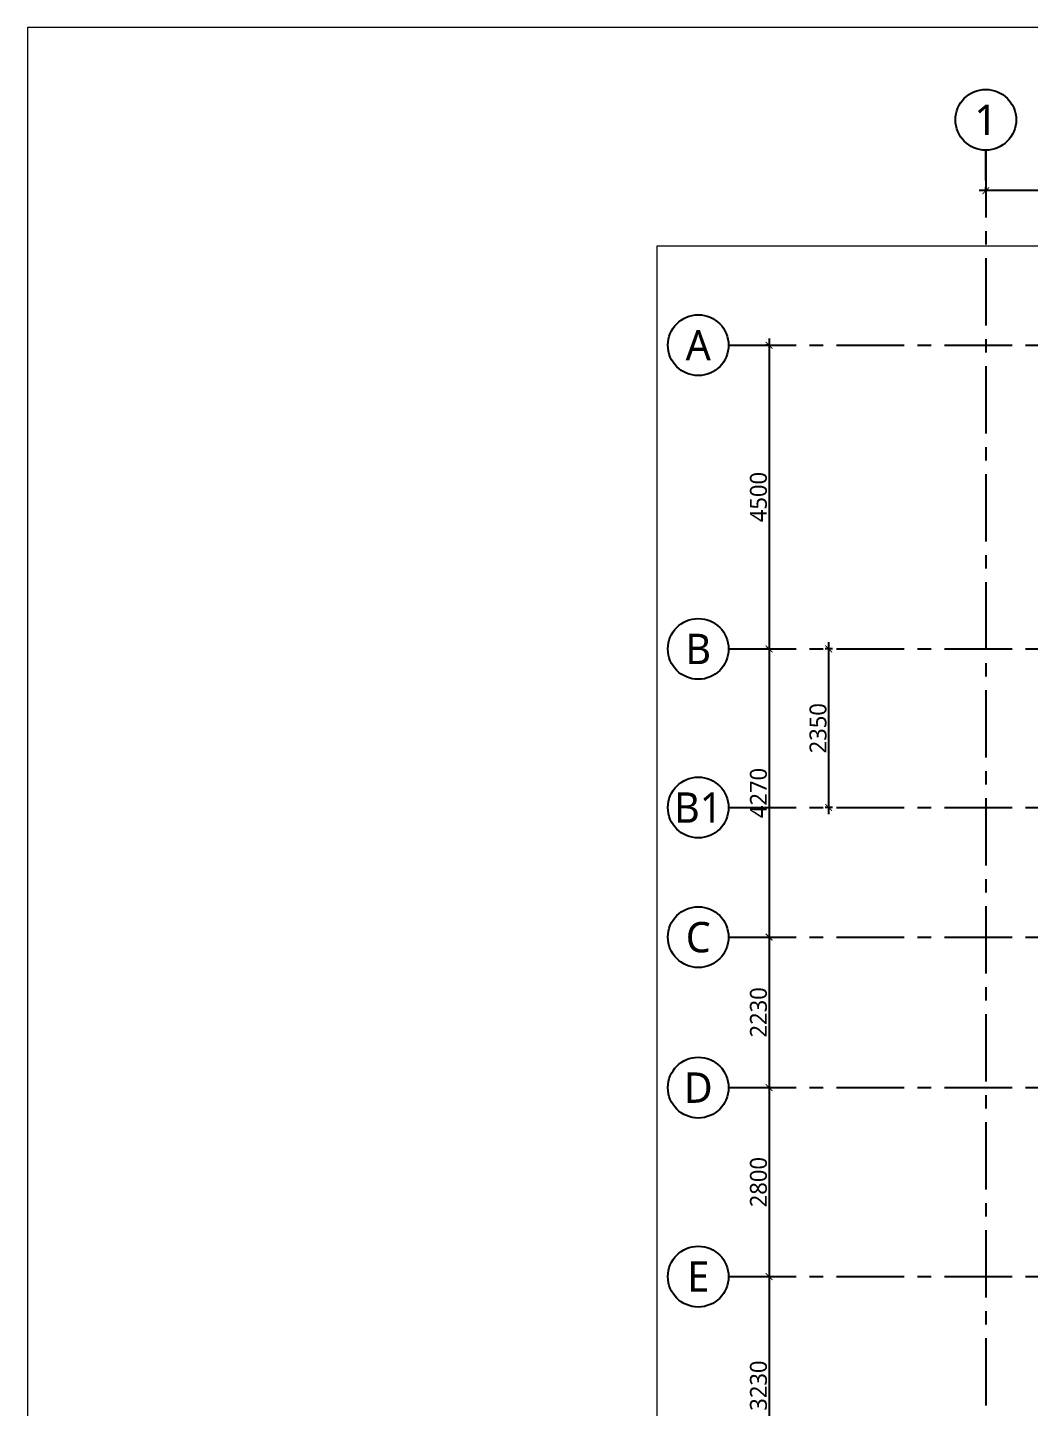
# Model space of a CAD drawing. Header units: millimetres. Extents: x 235412 to 469227, y 103223 to 235913.
# Drawn here: x 235412 to 250238, y 215484 to 235913 of the extents above; entities that cross this region are included whole.
import ezdxf
from ezdxf.enums import TextEntityAlignment as Align

# ---------------------------------------------------------------- set-up
doc = ezdxf.new("R2010")
doc.units = ezdxf.units.MM
doc.header["$MEASUREMENT"] = 0
doc.header["$PDMODE"] = 67
doc.linetypes.add('CENTER', pattern=[2, 1.25, -0.25, 0.25, -0.25])
for name, color, linetype in [('A-Anno-Dims', 7, 'Continuous'), ('A-Anno-Grid Lines', 162, 'Continuous'), ('Anno_Frames', 7, 'Continuous'), ('Anno_Labels', 7, 'Continuous')]:
    doc.layers.add(name, color=color, linetype=linetype)
for name, color, linetype, lineweight in [('Ann_TitleBlock 2', 5, 'Continuous', 25), ('Anno_Tittleblock', 5, 'Continuous', 13), ('dim', 251, 'Continuous', 5)]:
    doc.layers.add(name, color=color, linetype=linetype, lineweight=lineweight)
doc.styles.get("Standard").update_dxf_attribs({"font": 'trebuc.ttf'})
doc.styles.add('TITLE', font='swissel.ttf', dxfattribs={"height": 4.3})
doc.dimstyles.new('IIITD_WD_L @ 100', dxfattribs={"dimscale": 100, "dimtxt": 2.5, "dimasz": 1, "dimexe": 0.5, "dimexo": 0.25, "dimgap": 0.3, "dimtad": 1, "dimdec": 0, "dimrnd": 1, "dimzin": 0, "dimdsep": 46, "dimtxsty": 'Standard', "dimblk": 'ARCHTICK', "dimcen": 0.2, "dimdle": 1, "dimclrd": 8, "dimclre": 9, "dimadec": 0, "dimazin": 0, "dimtfac": 1, "dimtdec": 0, "dimtofl": 0, "dimtmove": 0, "dimatfit": 0, "dimfxl": 2, "dimfxlon": 1, "dimtolj": 1, "dimtzin": 0, "dimlwd": -1, "dimlwe": -1, "dimarcsym": 0})

# ---------------------------------------------------------------- blocks, each defined once
blk = doc.blocks.new('IIITD WD A1- L Format Library')
at = {"layer": 'Anno_Tittleblock', "color": 5}
blk.add_lwpolyline([(0, -7.57), (775, -7.57), (775, 573.91), (0, 573.91)], close=True, dxfattribs=at)
at = {"style": 'TITLE'}
for tag, p, height in [('PROJECT NAME 1', (779.17, 137.4), 2.98), ('PROJECT NAME 2', (779.17, 132.23), 2.98), ('PROJECT_NAME_3', (779.17, 127.37), 2.98), ('1:100@A1', (818.06, 91.92), 2.25), ('A-2.03', (844.81, 84.28), 4), ('03.04.11', (821.96, 84.64), 2.25), ('A', (858.85, 75.94), 3.66), ('AC', (827.5, 76.14), 2.25)]:
    blk.add_attdef(tag, p, '', height=height, dxfattribs=at)
for p in [(780.3, 113.01), (780.3, 106.37)]:
    blk.add_attdef('FIRST FLOOR PLAN', text='', height=3.39, dxfattribs=at).set_placement(p, align=Align.TOP_LEFT)
blk = doc.blocks.new('Grid Head')
blk.add_circle((0, 0), 3)
at = {"layer": 'Anno_Labels'}
blk.add_attdef('GRID_NAME', text='', height=3, dxfattribs=at).set_placement((0, 0), align=Align.MIDDLE_CENTER)
blk = doc.blocks.new('_ArchTick')
at = {"color": 0, "linetype": 'ByBlock', "const_width": 0.15}
blk.add_lwpolyline([(-0.5, -0.5), (0.5, 0.5)], dxfattribs=at)
blk = doc.blocks.new('*D34')
at = {"layer": 'A-Anno-Dims', "color": 8, "transparency": 16777216}
blk.add_line((-10040, 100), (-10040, -4600), dxfattribs=at)
at = {"layer": 'A-Anno-Dims', "color": 9, "transparency": 16777216}
for p, q in [((-10040, 0), (-10090, 0)), ((-10040, -4500), (-10090, -4500))]:
    blk.add_line(p, q, dxfattribs=at)
at = {"layer": 'Defpoints', "color": 0, "transparency": 16777216}
for p in [(-10040, 0), (-10040, -4500), (-10040, -4500)]:
    blk.add_point(p, dxfattribs=at)
at = {"layer": 'A-Anno-Dims', "color": 8, "transparency": 16777216, "xscale": 100, "yscale": 100, "zscale": 100}
for p, rotation in [((-10040, 0), 90), ((-10040, -4500), 270)]:
    blk.add_blockref('_ArchTick', p, dxfattribs=dict(at, rotation=rotation))
at = {"layer": 'A-Anno-Dims', "color": 0, "transparency": 16777216, "insert": (-10197, -2250), "char_height": 250, "attachment_point": 5, "rotation": 90}
blk.add_mtext('\\A1;4500', dxfattribs=at)
blk = doc.blocks.new('*D35')
at = {"layer": 'A-Anno-Dims', "color": 8, "transparency": 16777216}
blk.add_line((-10040, -4400), (-10040, -8870), dxfattribs=at)
at = {"layer": 'A-Anno-Dims', "color": 9, "transparency": 16777216}
for p, q in [((-10040, -4500), (-10090, -4500)), ((-10240, -8770), (-9990, -8770))]:
    blk.add_line(p, q, dxfattribs=at)
at = {"layer": 'Defpoints', "color": 0, "transparency": 16777216}
for p in [(-10040, -4500), (-10640, -8770), (-10040, -8770)]:
    blk.add_point(p, dxfattribs=at)
at = {"layer": 'A-Anno-Dims', "color": 8, "transparency": 16777216, "xscale": 100, "yscale": 100, "zscale": 100}
for p, rotation in [((-10040, -4500), 90), ((-10040, -8770), 270)]:
    blk.add_blockref('_ArchTick', p, dxfattribs=dict(at, rotation=rotation))
at = {"layer": 'A-Anno-Dims', "color": 0, "transparency": 16777216, "insert": (-10197, -6635), "char_height": 250, "attachment_point": 5, "rotation": 90}
blk.add_mtext('\\A1;4270', dxfattribs=at)
blk = doc.blocks.new('*D36')
at = {"layer": 'A-Anno-Dims', "color": 9, "transparency": 16777216}
for p, q in [((-10240, -8770), (-9990, -8770)), ((-10240, -11000), (-9990, -11000))]:
    blk.add_line(p, q, dxfattribs=at)
at = {"layer": 'A-Anno-Dims', "color": 8, "transparency": 16777216}
blk.add_line((-10040, -8670), (-10040, -11100), dxfattribs=at)
at = {"layer": 'Defpoints', "color": 0, "transparency": 16777216}
for p in [(-10640, -8770), (-10640, -11000), (-10040, -11000)]:
    blk.add_point(p, dxfattribs=at)
at = {"layer": 'A-Anno-Dims', "color": 8, "transparency": 16777216, "xscale": 100, "yscale": 100, "zscale": 100}
for p, rotation in [((-10040, -8770), 90), ((-10040, -11000), 270)]:
    blk.add_blockref('_ArchTick', p, dxfattribs=dict(at, rotation=rotation))
at = {"layer": 'A-Anno-Dims', "color": 0, "transparency": 16777216, "insert": (-10197, -9885), "char_height": 250, "attachment_point": 5, "rotation": 90}
blk.add_mtext('\\A1;2230', dxfattribs=at)
blk = doc.blocks.new('*D37')
at = {"layer": 'A-Anno-Dims', "color": 9, "transparency": 16777216}
for p, q in [((-10240, -11000), (-9990, -11000)), ((-10240, -13800), (-9990, -13800))]:
    blk.add_line(p, q, dxfattribs=at)
at = {"layer": 'A-Anno-Dims', "color": 8, "transparency": 16777216}
blk.add_line((-10040, -10900), (-10040, -13900), dxfattribs=at)
at = {"layer": 'Defpoints', "color": 0, "transparency": 16777216}
for p in [(-10640, -11000), (-10640, -13800), (-10040, -13800)]:
    blk.add_point(p, dxfattribs=at)
at = {"layer": 'A-Anno-Dims', "color": 8, "transparency": 16777216, "xscale": 100, "yscale": 100, "zscale": 100}
for p, rotation in [((-10040, -11000), 90), ((-10040, -13800), 270)]:
    blk.add_blockref('_ArchTick', p, dxfattribs=dict(at, rotation=rotation))
at = {"layer": 'A-Anno-Dims', "color": 0, "transparency": 16777216, "insert": (-10197, -12400), "char_height": 250, "attachment_point": 5, "rotation": 90}
blk.add_mtext('\\A1;2800', dxfattribs=at)
blk = doc.blocks.new('*D38')
at = {"layer": 'A-Anno-Dims', "color": 9, "transparency": 16777216}
for p, q in [((-10240, -13800), (-9990, -13800)), ((-10240, -17030), (-9990, -17030))]:
    blk.add_line(p, q, dxfattribs=at)
at = {"layer": 'A-Anno-Dims', "color": 8, "transparency": 16777216}
blk.add_line((-10040, -13700), (-10040, -17130), dxfattribs=at)
at = {"layer": 'Defpoints', "color": 0, "transparency": 16777216}
for p in [(-10640, -13800), (-10640, -17030), (-10040, -17030)]:
    blk.add_point(p, dxfattribs=at)
at = {"layer": 'A-Anno-Dims', "color": 8, "transparency": 16777216, "xscale": 100, "yscale": 100, "zscale": 100}
for p, rotation in [((-10040, -13800), 90), ((-10040, -17030), 270)]:
    blk.add_blockref('_ArchTick', p, dxfattribs=dict(at, rotation=rotation))
at = {"layer": 'A-Anno-Dims', "color": 0, "transparency": 16777216, "insert": (-10197, -15415), "char_height": 250, "attachment_point": 5, "rotation": 90}
blk.add_mtext('\\A1;3230', dxfattribs=at)
blk = doc.blocks.new('*D43')
at = {"layer": 'A-Anno-Dims', "color": 8, "transparency": 16777216}
blk.add_line((-3200, 2290), (-6930, 2290), dxfattribs=at)
at = {"layer": 'A-Anno-Dims', "color": 9, "transparency": 16777216}
for p, q in [((-6830, 2290), (-6830, 2340)), ((-3300, 2290), (-3300, 2340))]:
    blk.add_line(p, q, dxfattribs=at)
at = {"layer": 'Defpoints', "color": 0, "transparency": 16777216}
for p in [(-6830, 2290), (-6830, 2290), (-3300, 2290)]:
    blk.add_point(p, dxfattribs=at)
at = {"layer": 'A-Anno-Dims', "color": 8, "transparency": 16777216, "xscale": 100, "yscale": 100, "zscale": 100, "rotation": 180}
blk.add_blockref('_ArchTick', (-6830, 2290), dxfattribs=at)
at = {"layer": 'A-Anno-Dims', "color": 8, "transparency": 16777216, "xscale": 100, "yscale": 100, "zscale": 100}
blk.add_blockref('_ArchTick', (-3300, 2290), dxfattribs=at)
at = {"layer": 'A-Anno-Dims', "color": 0, "transparency": 16777216, "insert": (-5065, 2447), "char_height": 250, "attachment_point": 5}
blk.add_mtext('\\A1;3530', dxfattribs=at)
blk = doc.blocks.new('*D45')
at = {"layer": 'A-Anno-Dims', "color": 8, "transparency": 16777216}
blk.add_line((-9157, -6950), (-9157, -4400), dxfattribs=at)
at = {"layer": 'A-Anno-Dims', "color": 9, "transparency": 16777216}
for p, q in [((-9101, -4500), (-9207, -4500)), ((-9101, -6850), (-9207, -6850))]:
    blk.add_line(p, q, dxfattribs=at)
at = {"layer": 'Defpoints', "color": 0, "transparency": 16777216}
for p in [(-9157, -4500), (-9076, -4500), (-9076, -6850)]:
    blk.add_point(p, dxfattribs=at)
at = {"layer": 'A-Anno-Dims', "color": 8, "transparency": 16777216, "xscale": 100, "yscale": 100, "zscale": 100}
for p, rotation in [((-9157, -4500), 90), ((-9157, -6850), 270)]:
    blk.add_blockref('_ArchTick', p, dxfattribs=dict(at, rotation=rotation))
at = {"layer": 'A-Anno-Dims', "color": 0, "transparency": 16777216, "insert": (-9314, -5675), "char_height": 250, "attachment_point": 5, "rotation": 90}
blk.add_mtext('\\A1;2350', dxfattribs=at)
blk = doc.blocks.new('Grid Academic Lecture')
at = {"layer": 'A-Anno-Grid Lines', "linetype": 'CENTER', "ltscale": 800}
for p, q in [((-6830, 2889.7), (-6830, -36150.1)), ((-10639.7, 0), (21940.1, 0)), ((-10639.7, -4500), (21940.1, -4500)), ((-10639.7, -6850), (21940.1, -6850)), ((-10639.7, -8770), (21940.1, -8770)), ((-10639.7, -11000), (21940.1, -11000)), ((-10639.7, -13800), (21940.1, -13800))]:
    blk.add_line(p, q, dxfattribs=at)
at = {"layer": 'Anno_Frames'}
blk.add_line((-6830, 2439.7), (-6830, 2889.7), dxfattribs=at)
for points in [[(-10639.7, 0), (-10189.7, 0)], [(-10639.7, -4500), (-10189.7, -4500)], [(-10639.7, -6850), (-10189.7, -6850)], [(-10639.7, -8770), (-10189.7, -8770)], [(-10639.7, -11000), (-10189.7, -11000)], [(-10639.7, -13800), (-10189.7, -13800)]]:
    blk.add_lwpolyline(points, dxfattribs=at)
ref = blk.add_blockref('Grid Head', (-6830, 3339.7), dxfattribs=dict(at, xscale=150, yscale=150, zscale=150))
ref.add_attrib('GRID_NAME', '1', dxfattribs={"layer": '0', "height": 450}).set_placement((-6830, 3339.7), align=Align.MIDDLE_CENTER)
ref = blk.add_blockref('Grid Head', (-11089.7, 0), dxfattribs=dict(at, xscale=150, yscale=150, zscale=150))
ref.add_attrib('GRID_NAME', 'A', dxfattribs={"layer": '0', "height": 450}).set_placement((-11089.7, 0), align=Align.MIDDLE_CENTER)
ref = blk.add_blockref('Grid Head', (-11089.7, -4500), dxfattribs=dict(at, xscale=150, yscale=150, zscale=150))
ref.add_attrib('GRID_NAME', 'B', dxfattribs={"layer": '0', "height": 450}).set_placement((-11089.7, -4500), align=Align.MIDDLE_CENTER)
ref = blk.add_blockref('Grid Head', (-11089.7, -6850), dxfattribs=dict(at, xscale=150, yscale=150, zscale=150))
ref.add_attrib('GRID_NAME', 'B1', dxfattribs={"layer": '0', "height": 450}).set_placement((-11089.7, -6850), align=Align.MIDDLE_CENTER)
ref = blk.add_blockref('Grid Head', (-11089.7, -8770), dxfattribs=dict(at, xscale=150, yscale=150, zscale=150))
ref.add_attrib('GRID_NAME', 'C', dxfattribs={"layer": '0', "height": 450}).set_placement((-11089.7, -8770), align=Align.MIDDLE_CENTER)
ref = blk.add_blockref('Grid Head', (-11089.7, -11000), dxfattribs=dict(at, xscale=150, yscale=150, zscale=150))
ref.add_attrib('GRID_NAME', 'D', dxfattribs={"layer": '0', "height": 450}).set_placement((-11089.7, -11000), align=Align.MIDDLE_CENTER)
ref = blk.add_blockref('Grid Head', (-11089.7, -13800), dxfattribs=dict(at, xscale=150, yscale=150, zscale=150))
ref.add_attrib('GRID_NAME', 'E', dxfattribs={"layer": '0', "height": 450}).set_placement((-11089.7, -13800), align=Align.MIDDLE_CENTER)
at = {"layer": 'A-Anno-Dims'}
dim = blk.add_linear_dim(base=(-6830, 2289.7), p1=(-3300, 2289.7), p2=(-6830, 2289.7), dimstyle='IIITD_WD_L @ 100', override={"dimtmove": 1}, dxfattribs=at)
dim.commit()
dim.dimension.update_dxf_attribs({"geometry": '*D43', "text_midpoint": (-5065, 2446.9)})
for base, p1, p2, picture, middle in [((-10039.7, -4500), (-10039.7, 0), (-10039.7, -4500), '*D34', (-10196.9, -2250)), ((-10039.7, -8770), (-10039.7, -4500), (-10639.7, -8770), '*D35', (-10196.9, -6635)), ((-9157, -4500), (-9076.2, -6850), (-9076.2, -4500), '*D45', (-9314.2, -5675)), ((-10039.7, -11000), (-10639.7, -8770), (-10639.7, -11000), '*D36', (-10196.9, -9885)), ((-10039.7, -13800), (-10639.7, -11000), (-10639.7, -13800), '*D37', (-10196.9, -12400)), ((-10039.7, -17030), (-10639.7, -13800), (-10640, -17030), '*D38', (-10196.9, -15415))]:
    dim = blk.add_linear_dim(base=base, p1=p1, p2=p2, angle=90, dimstyle='IIITD_WD_L @ 100', override={"dimtmove": 1}, dxfattribs=at)
    dim.commit()
    dim.dimension.update_dxf_attribs({"geometry": picture, "text_midpoint": middle})

msp = doc.modelspace()

# ---------------------------------------------------------------- linework, layer by layer
at = {"layer": 'dim'}
msp.add_lwpolyline([(244739.7, 232679.4), (281893, 232679.4), (281893, 194850.6), (244739.7, 194850.6)], close=True, dxfattribs=at)

# ---------------------------------------------------------------- block references
at = {"layer": 'A-Anno-Grid Lines'}
msp.add_blockref('Grid Academic Lecture', (256436.6, 231207.1), dxfattribs=at)
at = {"layer": 'Ann_TitleBlock 2', "xscale": 71.90956750301714, "yscale": 71.90956750301714, "zscale": 71.90956750301714}
msp.add_blockref('IIITD WD A1- L Format Library', (235412, 194643.5), dxfattribs=at)

doc.saveas('drawing.dxf')
